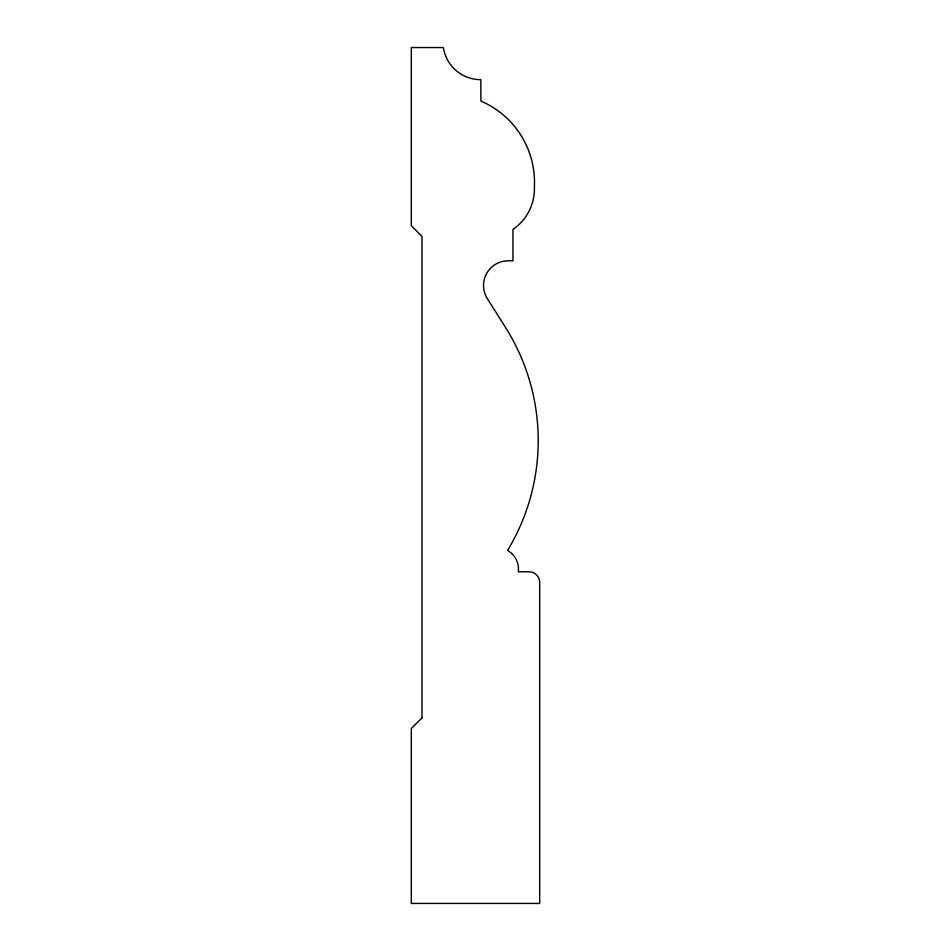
<?xml version="1.0" encoding="UTF-8"?>
<svg xmlns="http://www.w3.org/2000/svg" width="951" height="951" viewBox="0 0 951 951"><rect width="100%" height="100%" fill="white"/><g stroke="black" fill="none" stroke-linecap="round" stroke-linejoin="round"><path stroke-width="1.43" d="M422.006 717.827L411.308 728.525L411.308 903.45L539.692 903.45L539.692 582.487A10.699 10.699 0 0 0 528.994 571.789L518.295 571.789A21.564 21.564 0 0 0 507.596 550.391A212.216 212.216 0 0 0 505.373 327.18L487.34 298.65A24.667 24.667 0 0 1 508.191 260.8L512.946 260.8L512.946 229.429A49.393 49.393 0 0 0 534.403 186.705A88.455 88.455 0 0 0 480.849 101.044L480.849 79.646A37.648 37.648 0 0 1 443.404 47.55L411.308 47.55L411.308 225.732L422.006 236.43L422.006 717.827"/></g></svg>
